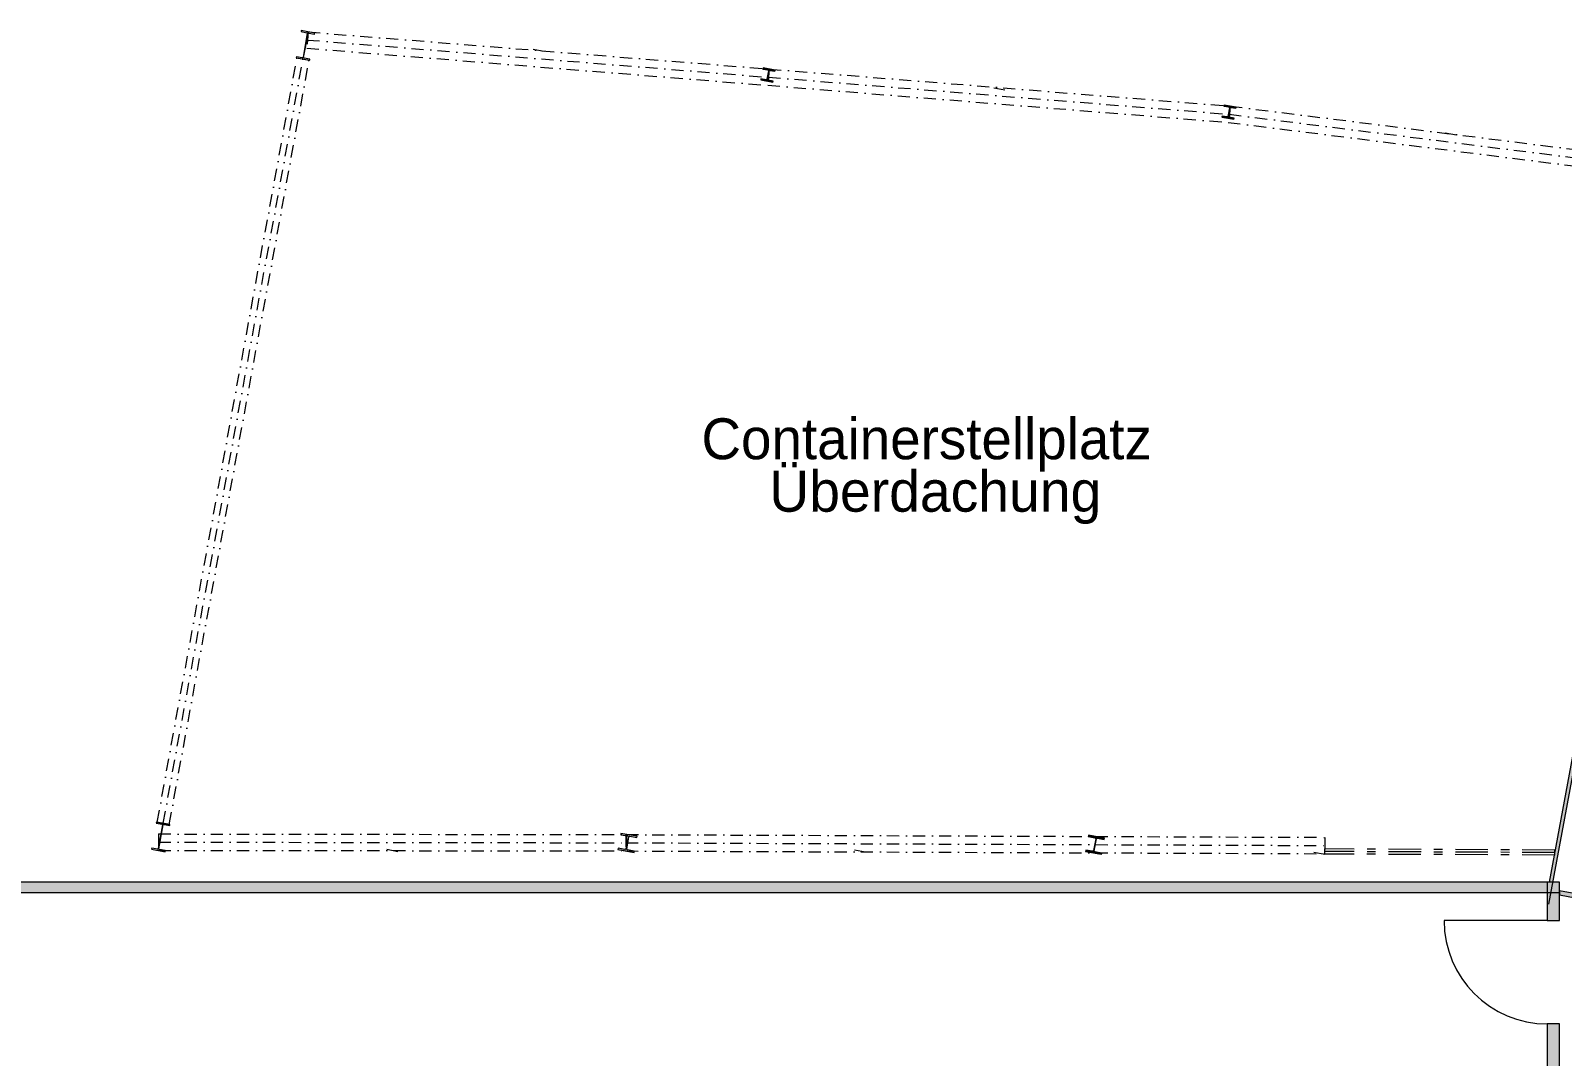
# Model space of a CAD drawing. Header units: inches. Extents: x 57357 to 155319, y 32663 to 109116.
# Drawn here: x 112346 to 127324, y 99087 to 109116 of the extents above; entities that cross this region are included whole.
import ezdxf

# ---------------------------------------------------------------- set-up
doc = ezdxf.new("R2010")
doc.units = ezdxf.units.IN
doc.header["$LTSCALE"] = 300
doc.header["$MEASUREMENT"] = 0
for name, pattern in [('Doppelstrichlinie', [2.18, 1.06, -0.42, 0.28, -0.42]), ('Standardmuster', [0]), ('Strichpunktlinie', [0.85, 0.4, -0.24, 0.01, -0.2])]:
    doc.linetypes.add(name, pattern=pattern)
doc.layers.add('Grundebene', color=7, linetype='Continuous')
doc.styles.add('ARIAL', font='arial.ttf', dxfattribs={"height": 0.2})

# ---------------------------------------------------------------- blocks, each defined once
blk = doc.blocks.new('Color_Area-245A')
at = {"layer": 'Grundebene', "true_color": 0x000000, "transparency": 33554687}
h = blk.add_hatch(color=18, dxfattribs=at)
h.paths.add_polyline_path([(127177, 99404), (127177, 98198), (127297, 98198), (127297, 99404)], flags=0)
h.paths.add_polyline_path([(127297, 100414), (127297, 100789), (127177, 100789), (127177, 100414)], flags=0)
at = {"layer": 'Grundebene', "color": 18, "linetype": 'Continuous', "lineweight": 13, "true_color": 0x000000}
for points in [[(127297, 100414), (127297, 100789), (127177, 100789), (127177, 100414), (127297, 100414)], [(127177, 99404), (127177, 98198), (127297, 98198), (127297, 99404), (127177, 99404)]]:
    blk.add_lwpolyline(points, dxfattribs=at)
blk = doc.blocks.new('Color_Area-2463')
at = {"layer": 'Grundebene', "true_color": 0x000000, "transparency": 33554687}
h = blk.add_hatch(color=18, dxfattribs=at)
h.paths.add_polyline_path([(137828, 98633), (143124, 97611), (143131, 97650), (137836, 98672)], flags=0)
h.paths.add_polyline_path([(127519, 100623), (127526, 100662), (127297, 100706), (127297, 100666)], flags=0)
h.paths.add_polyline_path([(131876, 99782), (131883, 99821), (128518, 100471), (128510, 100431)], flags=0)
at = {"layer": 'Grundebene', "color": 18, "linetype": 'Continuous', "lineweight": 13, "true_color": 0x000000}
blk.add_lwpolyline([(127519, 100623), (127526, 100662), (127297, 100706), (127297, 100666), (127519, 100623)], dxfattribs=at)
blk = doc.blocks.new('door-2467')
at = {"layer": 'Grundebene', "color": 18, "linetype": 'Standardmuster', "lineweight": 13, "true_color": 0x000000}
blk.add_line((127177, 100414), (126167, 100414), dxfattribs=at)
blk.add_arc((127177, 100414), 1010, 180, 270, dxfattribs=at)

msp = doc.modelspace()

# ---------------------------------------------------------------- hatches: boundary and pattern name
at = {"layer": 'Grundebene', "true_color": 0x000000, "transparency": 33554687}
for points in [[(119606, 108622), (119604, 108611), (119486, 108633), (119488, 108644), (119539, 108634), (119543, 108635), (119545, 108638), (119561, 108725), (119560, 108728), (119557, 108731), (119506, 108740), (119508, 108751), (119626, 108729), (119624, 108718), (119573, 108728), (119569, 108727), (119567, 108724), (119551, 108637), (119552, 108634), (119555, 108631)], [(124115, 108260), (124113, 108249), (123995, 108270), (123997, 108281), (124048, 108272), (124051, 108273), (124053, 108276), (124069, 108363), (124068, 108366), (124065, 108368), (124014, 108378), (124016, 108388), (124134, 108367), (124132, 108356), (124081, 108365), (124078, 108364), (124076, 108361), (124060, 108275), (124061, 108271), (124064, 108269)], [(127177, 100689), (127646, 103218), (127674, 103177), (127192, 100575)], [(118249, 101093), (118247, 101081), (118089, 101110), (118092, 101122), (118160, 101110), (118165, 101111), (118167, 101115), (118189, 101235), (118188, 101239), (118185, 101242), (118116, 101254), (118118, 101267), (118276, 101238), (118273, 101225), (118204, 101238), (118200, 101237), (118197, 101233), (118175, 101113), (118177, 101109), (118180, 101106)], [(122820, 101075), (122818, 101063), (122661, 101091), (122663, 101104), (122732, 101092), (122736, 101093), (122739, 101096), (122761, 101216), (122760, 101221), (122756, 101223), (122687, 101236), (122690, 101249), (122847, 101220), (122845, 101207), (122776, 101220), (122771, 101218), (122769, 101215), (122747, 101095), (122748, 101091), (122751, 101088)], [(127196, 100789), (127177, 100689), (108434, 100689), (108434, 100789)]]:
    msp.add_hatch(color=18, dxfattribs=at).paths.add_polyline_path(points, flags=0)

# ---------------------------------------------------------------- linework, layer by layer
at = {"layer": 'Grundebene', "color": 18, "linetype": 'Continuous', "lineweight": 13, "true_color": 0x000000}
for p, q in [((114992, 109116), (114991, 109106)), ((114991, 109106), (115047, 109095)), ((115125, 109091), (114992, 109116)), ((115052, 109088), (115010, 108855)), ((115016, 108854), (115059, 109086)), ((115067, 109092), (115123, 109081)), ((115123, 109081), (115125, 109091)), ((114945, 108860), (114944, 108850)), ((114944, 108850), (115076, 108826)), ((115002, 108850), (114945, 108860)), ((115078, 108836), (115022, 108846)), ((115076, 108826), (115078, 108836)), ((119508, 108751), (119506, 108740)), ((119506, 108740), (119555, 108731)), ((119626, 108729), (119508, 108751)), ((119488, 108644), (119486, 108633)), ((119486, 108633), (119604, 108611)), ((119538, 108635), (119488, 108644)), ((119561, 108723), (119545, 108640)), ((119552, 108639), (119567, 108722)), ((119606, 108622), (119557, 108631)), ((119575, 108727), (119624, 108718)), ((119604, 108611), (119606, 108622)), ((119624, 108718), (119626, 108729)), ((124016, 108388), (124014, 108378)), ((124014, 108378), (124064, 108369)), ((124134, 108367), (124016, 108388)), ((124069, 108361), (124054, 108277)), ((124060, 108276), (124075, 108360)), ((124083, 108365), (124132, 108356)), ((124132, 108356), (124134, 108367)), ((123997, 108281), (123995, 108270)), ((123995, 108270), (124113, 108249)), ((124046, 108272), (123997, 108281)), ((124115, 108260), (124065, 108269)), ((124113, 108249), (124115, 108260)), ((127646, 103218), (127196, 100789)), ((127192, 100575), (127674, 103177)), ((113577, 101378), (113575, 101368)), ((113575, 101368), (113631, 101358)), ((113709, 101354), (113577, 101378)), ((113637, 101350), (113594, 101118)), ((113600, 101116), (113643, 101349)), ((113651, 101354), (113708, 101344)), ((113708, 101344), (113709, 101354)), ((118118, 101267), (118116, 101254)), ((118116, 101254), (118183, 101242)), ((118276, 101238), (118118, 101267)), ((122690, 101249), (122687, 101236)), ((122847, 101220), (122690, 101249)), ((113530, 101123), (113528, 101113)), ((113528, 101113), (113661, 101088)), ((113586, 101112), (113530, 101123)), ((113662, 101098), (113606, 101109)), ((118092, 101122), (118089, 101110)), ((118089, 101110), (118247, 101081)), ((118158, 101110), (118092, 101122)), ((118189, 101233), (118168, 101117)), ((118176, 101115), (118197, 101231)), ((118249, 101093), (118182, 101106)), ((118206, 101238), (118273, 101225)), ((118273, 101225), (118276, 101238)), ((122663, 101104), (122661, 101091)), ((122730, 101092), (122663, 101104)), ((122687, 101236), (122754, 101224)), ((122761, 101214), (122739, 101098)), ((122747, 101097), (122768, 101213)), ((122778, 101219), (122845, 101207)), ((122845, 101207), (122847, 101220)), ((113661, 101088), (113662, 101098)), ((118247, 101081), (118249, 101093)), ((122661, 101091), (122818, 101063)), ((122820, 101075), (122753, 101088)), ((122818, 101063), (122820, 101075)), ((127196, 100789), (108434, 100789)), ((108434, 100689), (127177, 100689)), ((127177, 100689), (127177, 100689)), ((127177, 100689), (127297, 100689))]:
    msp.add_line(p, q, dxfattribs=at)
at = {"layer": 'Grundebene', "color": 18, "linetype": 'Strichpunktlinie', "lineweight": 13, "true_color": 0x000000}
for p, q in [((115059, 109103), (115046, 108944)), ((115059, 109103), (119567, 108740)), ((115046, 108944), (119554, 108581)), ((115046, 108944), (119554, 108581)), ((115053, 109024), (119560, 108660)), ((113584, 101377), (114951, 108849)), ((113643, 101366), (115010, 108838)), ((113702, 101355), (115069, 108827)), ((113702, 101355), (115069, 108827)), ((114951, 108849), (115069, 108827)), ((119567, 108740), (119554, 108581)), ((119567, 108740), (119554, 108581)), ((119567, 108740), (124075, 108378)), ((119560, 108660), (124069, 108298)), ((119554, 108581), (124062, 108218)), ((119554, 108581), (124062, 108218)), ((124075, 108378), (124055, 108219)), ((124075, 108378), (124062, 108218)), ((124065, 108298), (128557, 107733)), ((124075, 108378), (128567, 107812)), ((124055, 108219), (128547, 107653)), ((124055, 108219), (128547, 107653)), ((113584, 101377), (113702, 101355)), ((113597, 101261), (113597, 101101)), ((113597, 101261), (118168, 101255)), ((118169, 101255), (118168, 101095)), ((118168, 101255), (118168, 101095)), ((118169, 101255), (125002, 101228)), ((113597, 101181), (118168, 101175)), ((113597, 101101), (118168, 101095)), ((113597, 101101), (118168, 101095)), ((118168, 101175), (125001, 101148)), ((125002, 101228), (125001, 101068)), ((118168, 101095), (125001, 101068)), ((118168, 101095), (125001, 101068))]:
    msp.add_line(p, q, dxfattribs=at)
at = {"layer": 'Grundebene', "color": 18, "linetype": 'Doppelstrichlinie', "lineweight": 13, "true_color": 0x000000}
for p, q in [((117259, 108934), (117367, 108915)), ((119513, 108750), (119621, 108730)), ((121765, 108556), (121873, 108537)), ((124021, 108387), (124129, 108368)), ((126179, 108116), (126288, 108096)), ((115828, 101111), (115936, 101091)), ((118114, 101105), (118222, 101085)), ((120402, 101107), (120510, 101087)), ((125001, 101065), (125001, 101115)), ((127250, 101104), (125001, 101115)), ((127249, 101054), (127250, 101104)), ((122685, 101087), (122793, 101067)), ((124893, 101084), (125001, 101065)), ((127250, 101079), (125001, 101090)), ((127249, 101054), (125001, 101065))]:
    msp.add_line(p, q, dxfattribs=at)
at = {"layer": 'Grundebene', "color": 18, "linetype": 'Continuous', "lineweight": 13, "true_color": 0x000000}
for centre, radius, start, end in [((115046, 109089), 6.6, 349.584, 79.584), ((115065, 109085), 6.6, 79.584, 169.584), ((115003, 108856), 6.6, 259.584, 349.584), ((115023, 108853), 6.6, 169.584, 259.584), ((119539, 108641), 6.5, 259.584, 349.584), ((119558, 108637), 6.5, 169.584, 259.584), ((119554, 108725), 6.5, 349.584, 79.584), ((119573, 108721), 6.5, 79.584, 169.584), ((124063, 108362), 6.5, 349.584, 79.584), ((124082, 108359), 6.5, 79.584, 169.584), ((124047, 108279), 6.5, 259.584, 349.584), ((124066, 108275), 6.5, 169.584, 259.584), ((113630, 101351), 6.6, 349.584, 79.584), ((113650, 101348), 6.6, 79.584, 169.584), ((113588, 101119), 6.6, 259.584, 349.584), ((113607, 101115), 6.6, 169.584, 259.584), ((118160, 101118), 8, 259.584, 349.584), ((118184, 101114), 8, 169.584, 259.584), ((118181, 101234), 8, 349.584, 79.584), ((118205, 101230), 8, 79.584, 169.584), ((122753, 101216), 8, 349.584, 79.584), ((122776, 101212), 8, 79.584, 169.584), ((122731, 101100), 8, 259.584, 349.584), ((122755, 101096), 8, 169.584, 259.584)]:
    msp.add_arc(centre, radius, start, end, dxfattribs=at)

# ---------------------------------------------------------------- block references
at = {"layer": 'Grundebene'}
for name in ['Color_Area-245A', 'Color_Area-2463', 'door-2467']:
    msp.add_blockref(name, (0, 0), dxfattribs=at)

# ---------------------------------------------------------------- texts
at = {"layer": 'Grundebene', "color": 18, "lineweight": 18, "true_color": 0x000000, "style": 'ARIAL'}
for s, width, p in [('Containerstellplatz', 0.958202, (118906, 104925)), ('Überdachung', 0.967828, (119569, 104412))]:
    msp.add_text(s, height=400, dxfattribs=dict(at, width=width)).set_placement(p)

doc.saveas('drawing.dxf')
